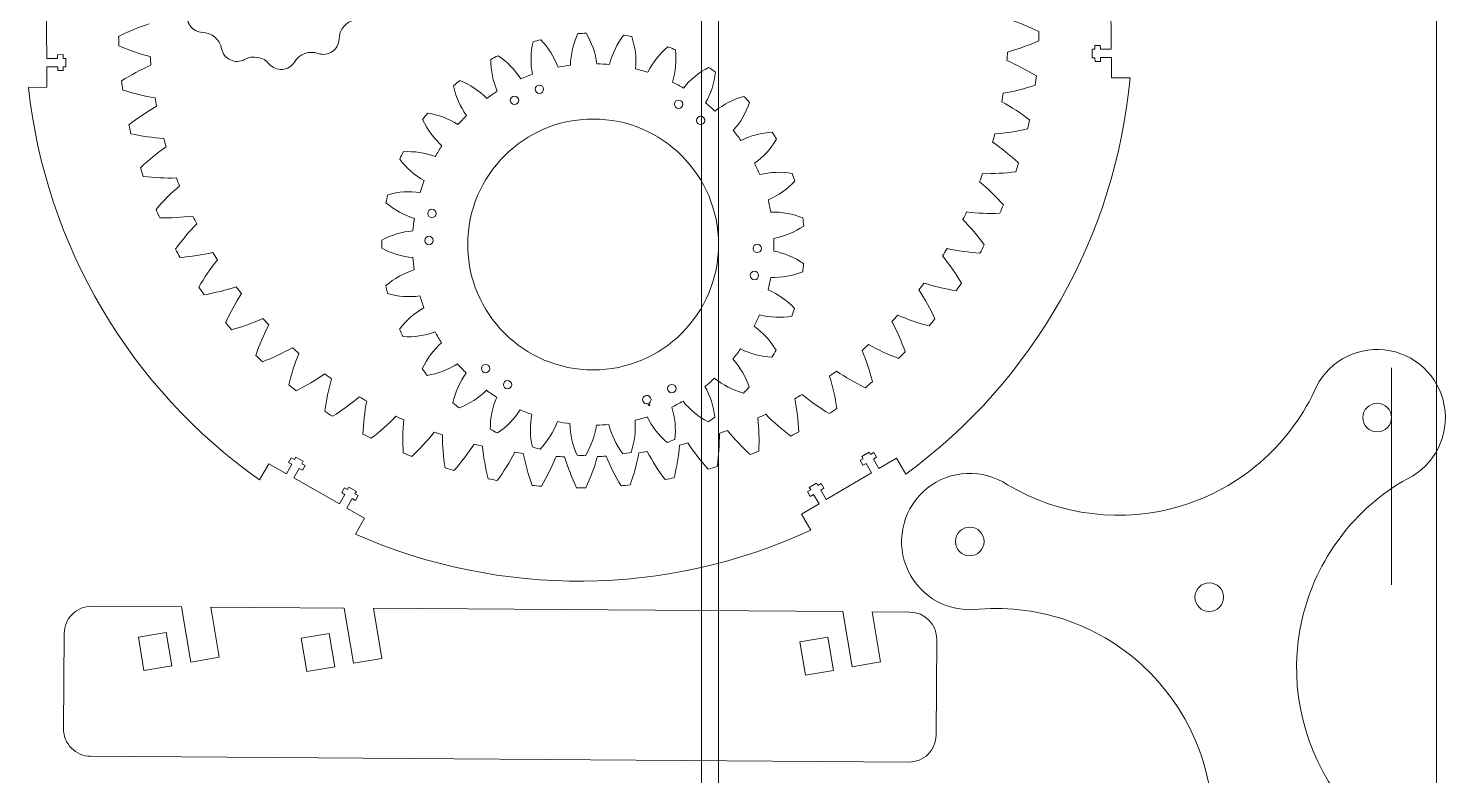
# Model space of a CAD drawing. Header units: millimetres. Extents: x -270 to 270, y -1120 to 1355.
# Drawn here: x -268 to 253, y 210 to 484 of the extents above; entities that cross this region are included whole.
import ezdxf

# ---------------------------------------------------------------- set-up
doc = ezdxf.new("R2010")
doc.units = ezdxf.units.MM
doc.header["$MEASUREMENT"] = 0
doc.layers.add('Layer 1', color=7, linetype='Continuous')

msp = doc.modelspace()

# ---------------------------------------------------------------- linework, layer by layer
at = {"layer": 'Layer 1', "lineweight": 15}
for points, knots in [([(248.4518, 593.1388), (248.4518, 618.5439), (227.8569, 639.1388), (202.4518, 639.1388), (202.4518, 639.1388), (177.0468, 639.1389), (156.4518, 618.544), (156.4518, 593.1389), (156.4518, 593.1389), (156.4517, 567.7339), (177.0465, 547.1389), (202.4516, 547.1388), (202.4516, 547.1388), (227.8567, 547.1387), (248.4516, 567.7335), (248.4518, 593.1386), (248.4578, 1355.2916), (248.4518, -931.1672), (248.4518, 593.1388)], [0, 0, 0, 0, 0.2, 0.2, 0.2, 0.2, 0.4, 0.4, 0.4, 0.4, 0.6, 0.6, 0.6, 0.6, 1, 1, 1, 1.0002, 1.0002, 1.0002, 1.0002]), ([(-21.1555, 562.1872), (-21.1555, 587.5922), (-41.7503, 608.1871), (-67.1554, 608.1872), (-67.1554, 608.1872), (-92.5605, 608.1872), (-113.1554, 587.5924), (-113.1555, 562.1873), (-113.1555, 562.1873), (-113.1555, 536.7822), (-92.5607, 516.1873), (-67.1556, 516.1872), (-67.1556, 516.1872), (-41.7506, 516.1871), (-21.1556, 536.7818), (-21.1555, 562.1869), (-21.1525, 1324.3399), (-21.1555, -962.1128), (-21.1555, 562.1872)], [0, 0, 0, 0, 0.2, 0.2, 0.2, 0.2, 0.4, 0.4, 0.4, 0.4, 0.6, 0.6, 0.6, 0.6, 1, 1, 1, 1.0003, 1.0003, 1.0003, 1.0003]), ([(-14.8503, 404.3228), (-14.8503, 429.7279), (-35.4452, 450.3228), (-60.8503, 450.3228), (-60.8503, 450.3228), (-86.2554, 450.3228), (-106.8503, 429.728), (-106.8503, 404.3229), (-106.8503, 404.3229), (-106.8504, 378.9179), (-86.2556, 358.3229), (-60.8505, 358.3228), (-60.8505, 358.3228), (-35.4454, 358.3227), (-14.8505, 378.9175), (-14.8503, 404.3226), (-14.8443, 1166.4756), (-14.8503, -1119.9832), (-14.8503, 404.3228)], [0, 0, 0, 0, 0.2, 0.2, 0.2, 0.2, 0.4, 0.4, 0.4, 0.4, 0.6, 0.6, 0.6, 0.6, 1, 1, 1, 1.0002, 1.0002, 1.0002, 1.0002]), ([(-209.436, 489.682), (-210.0042, 487.9529), (-209.7295, 486.0574), (-208.6939, 484.5607), (-208.6939, 484.5607), (-207.6583, 483.064), (-205.9813, 482.1389), (-204.1629, 482.0611)], [0, 0, 0, 0, 0.33333333, 0.33333333, 0.33333333, 0.33333333, 1, 1, 1, 1]), ([(-161.6399, 474.3187), (-159.9108, 473.7505), (-158.0154, 474.0252), (-156.5187, 475.0608), (-156.5187, 475.0608), (-155.022, 476.0964), (-154.0968, 477.7734), (-154.0191, 479.5918)], [0, 0, 0, 0, 0.33333333, 0.33333333, 0.33333333, 0.33333333, 1, 1, 1, 1]), ([(-197.097, 476.0647), (-196.7244, 474.2832), (-195.5388, 472.779), (-193.8936, 472.0007), (-193.8936, 472.0007), (-192.2484, 471.2223), (-190.3335, 471.2596), (-188.7198, 472.1014)], [0, 0, 0, 0, 0.33333333, 0.33333333, 0.33333333, 0.33333333, 1, 1, 1, 1]), ([(-179.6024, 470.4413), (-178.389, 469.0848), (-176.6102, 468.3749), (-174.7962, 468.5234), (-174.7962, 468.5234), (-172.9822, 468.672), (-171.3425, 469.6617), (-170.3659, 471.1976)], [0, 0, 0, 0, 0.33333333, 0.33333333, 0.33333333, 0.33333333, 1, 1, 1, 1]), ([(-88.1394, 457.1746), (-88.1394, 458.0307), (-88.8334, 458.7246), (-89.6894, 458.7246), (-89.6894, 458.7246), (-90.5455, 458.7246), (-91.2394, 458.0307), (-91.2394, 457.1746), (-91.2394, 457.1746), (-91.2394, 456.3186), (-90.5455, 455.6246), (-89.6894, 455.6246), (-89.6894, 455.6246), (-88.8334, 455.6246), (-88.1394, 456.3186), (-88.1394, 457.1746)], [0, 0, 0, 0, 0.2, 0.2, 0.2, 0.2, 0.4, 0.4, 0.4, 0.4, 0.6, 0.6, 0.6, 0.6, 1, 1, 1, 1]), ([(-78.9938, 461.219), (-78.9938, 462.075), (-79.6877, 462.769), (-80.5438, 462.769), (-80.5438, 462.769), (-81.3998, 462.769), (-82.0938, 462.075), (-82.0938, 461.219), (-82.0938, 461.219), (-82.0938, 460.363), (-81.3998, 459.669), (-80.5438, 459.669), (-80.5438, 459.669), (-79.6877, 459.669), (-78.9938, 460.3629), (-78.9938, 461.219)], [0, 0, 0, 0, 0.2, 0.2, 0.2, 0.2, 0.4, 0.4, 0.4, 0.4, 0.6, 0.6, 0.6, 0.6, 1, 1, 1, 1]), ([(-27.9489, 455.7241), (-27.9489, 456.5801), (-28.6428, 457.2741), (-29.4989, 457.2741), (-29.4989, 457.2741), (-30.3549, 457.2741), (-31.0489, 456.5801), (-31.0489, 455.7241), (-31.0489, 455.7241), (-31.0489, 454.8681), (-30.3549, 454.1741), (-29.4989, 454.1741), (-29.4989, 454.1741), (-28.6428, 454.1741), (-27.9489, 454.8681), (-27.9489, 455.7241)], [0, 0, 0, 0, 0.2, 0.2, 0.2, 0.2, 0.4, 0.4, 0.4, 0.4, 0.6, 0.6, 0.6, 0.6, 1, 1, 1, 1]), ([(-19.8735, 449.8259), (-19.8735, 450.682), (-20.5675, 451.3759), (-21.4235, 451.3759), (-21.4235, 451.3759), (-22.2796, 451.3759), (-22.9735, 450.682), (-22.9735, 449.8259), (-22.9735, 449.8259), (-22.9735, 448.9699), (-22.2796, 448.2759), (-21.4235, 448.2759), (-21.4235, 448.2759), (-20.5675, 448.2759), (-19.8735, 448.9699), (-19.8735, 449.8259)], [0, 0, 0, 0, 0.2, 0.2, 0.2, 0.2, 0.4, 0.4, 0.4, 0.4, 0.6, 0.6, 0.6, 0.6, 1, 1, 1, 1]), ([(231.9051, 340.8328), (231.9051, 343.7323), (229.5546, 346.0828), (226.6551, 346.0828), (226.6551, 346.0828), (223.7557, 346.0828), (221.4051, 343.7323), (221.4051, 340.8328), (221.4051, 340.8328), (221.4051, 337.9333), (223.7556, 335.5828), (226.6551, 335.5828), (226.6551, 335.5828), (229.5546, 335.5827), (231.9051, 337.9332), (231.9051, 340.8327), (231.9051, 427.8177), (231.9051, 166.8628), (231.9051, 340.8328)], [0, 0, 0, 0, 0.2, 0.2, 0.2, 0.2, 0.4, 0.4, 0.4, 0.4, 0.6, 0.6, 0.6, 0.6, 1, 1, 1, 1.0001, 1.0001, 1.0001, 1.0001]), ([(-118.4206, 415.7159), (-118.4206, 416.5719), (-119.1145, 417.2659), (-119.9706, 417.2659), (-119.9706, 417.2659), (-120.8266, 417.2659), (-121.5206, 416.5719), (-121.5206, 415.7159), (-121.5206, 415.7159), (-121.5206, 414.8599), (-120.8266, 414.1659), (-119.9706, 414.1659), (-119.9706, 414.1659), (-119.1145, 414.1659), (-118.4206, 414.8598), (-118.4206, 415.7159)], [0, 0, 0, 0, 0.2, 0.2, 0.2, 0.2, 0.4, 0.4, 0.4, 0.4, 0.6, 0.6, 0.6, 0.6, 1, 1, 1, 1]), ([(-119.4909, 405.7733), (-119.4909, 406.6294), (-120.1848, 407.3233), (-121.0409, 407.3233), (-121.0409, 407.3233), (-121.8969, 407.3233), (-122.5909, 406.6294), (-122.5909, 405.7733), (-122.5909, 405.7733), (-122.5909, 404.9173), (-121.8969, 404.2233), (-121.0409, 404.2233), (-121.0409, 404.2233), (-120.1849, 404.2233), (-119.4909, 404.9173), (-119.4909, 405.7733)], [0, 0, 0, 0, 0.2, 0.2, 0.2, 0.2, 0.4, 0.4, 0.4, 0.4, 0.6, 0.6, 0.6, 0.6, 1, 1, 1, 1]), ([(0.8902, 402.8723), (0.8902, 403.7283), (0.1963, 404.4223), (-0.6598, 404.4223), (-0.6598, 404.4223), (-1.5158, 404.4223), (-2.2098, 403.7283), (-2.2098, 402.8723), (-2.2098, 402.8723), (-2.2098, 402.0163), (-1.5158, 401.3223), (-0.6598, 401.3223), (-0.6598, 401.3223), (0.1963, 401.3223), (0.8902, 402.0162), (0.8902, 402.8723)], [0, 0, 0, 0, 0.2, 0.2, 0.2, 0.2, 0.4, 0.4, 0.4, 0.4, 0.6, 0.6, 0.6, 0.6, 1, 1, 1, 1]), ([(-0.1801, 392.9297), (-0.1801, 393.7858), (-0.874, 394.4797), (-1.7301, 394.4797), (-1.7301, 394.4797), (-2.5861, 394.4797), (-3.2801, 393.7858), (-3.2801, 392.9297), (-3.2801, 392.9297), (-3.2801, 392.0737), (-2.5861, 391.3797), (-1.7301, 391.3797), (-1.7301, 391.3797), (-0.8741, 391.3797), (-0.1801, 392.0737), (-0.1801, 392.9297)], [0, 0, 0, 0, 0.2, 0.2, 0.2, 0.2, 0.4, 0.4, 0.4, 0.4, 0.6, 0.6, 0.6, 0.6, 1, 1, 1, 1]), ([(237.7528, 318.4309), (247.7042, 323.3608), (253.2106, 334.2645), (251.2708, 345.1994), (251.2708, 345.1994), (249.3311, 356.1343), (240.4103, 364.4787), (229.3703, 365.6849), (229.3703, 365.6849), (218.3304, 366.891), (207.8182, 360.6697), (203.563, 350.4116)], [0, 0, 0, 0, 0.25, 0.25, 0.25, 0.25, 0.5, 0.5, 0.5, 0.5, 1, 1, 1, 1]), ([(-98.7272, 358.8197), (-98.7272, 359.6758), (-99.4211, 360.3697), (-100.2772, 360.3697), (-100.2772, 360.3697), (-101.1332, 360.3697), (-101.8272, 359.6758), (-101.8272, 358.8197), (-101.8272, 358.8197), (-101.8272, 357.9637), (-101.1332, 357.2697), (-100.2772, 357.2697), (-100.2772, 357.2697), (-99.4211, 357.2697), (-98.7272, 357.9637), (-98.7272, 358.8197)], [0, 0, 0, 0, 0.2, 0.2, 0.2, 0.2, 0.4, 0.4, 0.4, 0.4, 0.6, 0.6, 0.6, 0.6, 1, 1, 1, 1]), ([(-90.6518, 352.9215), (-90.6518, 353.7776), (-91.3458, 354.4715), (-92.2018, 354.4715), (-92.2018, 354.4715), (-93.0578, 354.4715), (-93.7518, 353.7776), (-93.7518, 352.9215), (-93.7518, 352.9215), (-93.7518, 352.0655), (-93.0578, 351.3715), (-92.2018, 351.3715), (-92.2018, 351.3715), (-91.3458, 351.3715), (-90.6518, 352.0655), (-90.6518, 352.9215)], [0, 0, 0, 0, 0.2, 0.2, 0.2, 0.2, 0.4, 0.4, 0.4, 0.4, 0.6, 0.6, 0.6, 0.6, 1, 1, 1, 1]), ([(-40.3524, 346.1018), (-39.6539, 346.5259), (-39.4047, 347.4195), (-39.7828, 348.1439), (-39.7828, 348.1439), (-40.1609, 348.8682), (-41.0365, 349.1747), (-41.7838, 348.8442), (-41.7838, 348.8442), (-42.5311, 348.5137), (-42.8935, 347.6599), (-42.6121, 346.8927), (-42.6121, 346.8927), (-42.3306, 346.1256), (-41.5019, 345.7087), (-40.7182, 345.94)], [0, 0, 0, 0, 0.2, 0.2, 0.2, 0.2, 0.4, 0.4, 0.4, 0.4, 0.6, 0.6, 0.6, 0.6, 1, 1, 1, 1]), ([(-30.4612, 351.471), (-30.4612, 352.327), (-31.1552, 353.021), (-32.0112, 353.021), (-32.0112, 353.021), (-32.8673, 353.021), (-33.5612, 352.327), (-33.5612, 351.471), (-33.5612, 351.471), (-33.5613, 350.615), (-32.8673, 349.921), (-32.0113, 349.921), (-32.0113, 349.921), (-31.1552, 349.921), (-30.4613, 350.615), (-30.4612, 351.471)], [0, 0, 0, 0, 0.2, 0.2, 0.2, 0.2, 0.4, 0.4, 0.4, 0.4, 0.6, 0.6, 0.6, 0.6, 1, 1, 1, 1]), ([(91.1125, 316.2236), (110.3353, 304.7856), (133.4874, 301.9751), (154.8885, 308.4816), (154.8885, 308.4816), (176.2897, 314.9881), (193.9596, 330.2096), (203.563, 350.4115)], [0, 0, 0, 0, 0.33333333, 0.33333333, 0.33333333, 0.33333333, 1, 1, 1, 1]), ([(91.1125, 316.2236), (82.0637, 322.2445), (70.1615, 321.729), (61.6671, 314.9484), (61.6671, 314.9484), (53.1727, 308.1678), (50.0325, 296.6758), (53.8985, 286.5178), (53.8985, 286.5178), (57.7644, 276.3597), (67.7505, 269.8633), (78.6037, 270.4459)], [0, 0, 0, 0, 0.25, 0.25, 0.25, 0.25, 0.5, 0.5, 0.5, 0.5, 1, 1, 1, 1]), ([(237.7528, 318.4309), (218.2352, 307.5009), (204.2256, 288.8537), (199.1617, 267.0648), (199.1617, 267.0648), (194.0977, 245.2759), (198.4479, 222.3617), (211.1449, 203.9447)], [0, 0, 0, 0, 0.33333333, 0.33333333, 0.33333333, 0.33333333, 1, 1, 1, 1]), ([(82.5136, 295.41), (82.5136, 298.3095), (80.1631, 300.66), (77.2636, 300.66), (77.2636, 300.66), (74.3641, 300.66), (72.0136, 298.3095), (72.0136, 295.41), (72.0136, 295.41), (72.0136, 292.5105), (74.3641, 290.16), (77.2636, 290.16), (77.2636, 290.16), (80.163, 290.16), (82.5136, 292.5105), (82.5136, 295.41)], [0, 0, 0, 0, 0.2, 0.2, 0.2, 0.2, 0.4, 0.4, 0.4, 0.4, 0.6, 0.6, 0.6, 0.6, 1, 1, 1, 1]), ([(170.3221, 274.9958), (170.3221, 277.8953), (167.9716, 280.2458), (165.0721, 280.2458), (165.0721, 280.2458), (162.1726, 280.2458), (159.8221, 277.8953), (159.8221, 274.9959), (159.8221, 274.9959), (159.8221, 272.0964), (162.1726, 269.7459), (165.0721, 269.7458), (165.0721, 269.7458), (167.9716, 269.7458), (170.3221, 272.0963), (170.3221, 274.9958)], [0, 0, 0, 0, 0.2, 0.2, 0.2, 0.2, 0.4, 0.4, 0.4, 0.4, 0.6, 0.6, 0.6, 0.6, 1, 1, 1, 1]), ([(-244.7392, 271.6658), (-247.3913, 271.6846), (-249.9422, 270.6492), (-251.8309, 268.7872), (-251.8309, 268.7872), (-253.7195, 266.9252), (-254.7911, 264.3892), (-254.81, 261.7371)], [0, 0, 0, 0, 0.33333333, 0.33333333, 0.33333333, 0.33333333, 1, 1, 1, 1]), ([(166.3477, 190.3422), (166.6431, 213.041), (157.2208, 234.7833), (140.4557, 250.0886), (140.4557, 250.0886), (123.6906, 265.394), (101.1822, 272.8022), (78.6042, 270.446)], [0, 0, 0, 0, 0.33333333, 0.33333333, 0.33333333, 0.33333333, 1, 1, 1, 1]), ([(-255.0586, 226.738), (-255.0774, 224.0859), (-254.042, 221.5349), (-252.18, 219.6463), (-252.18, 219.6463), (-250.318, 217.7576), (-247.782, 216.686), (-245.1299, 216.6672)], [0, 0, 0, 0, 0.33333333, 0.33333333, 0.33333333, 0.33333333, 1, 1, 1, 1]), ([(54.8626, 214.5362), (57.5147, 214.5174), (60.0656, 215.5528), (61.9543, 217.4148), (61.9543, 217.4148), (63.8429, 219.2768), (64.9145, 221.8128), (64.9333, 224.4649)], [0, 0, 0, 0, 0.33333333, 0.33333333, 0.33333333, 0.33333333, 1, 1, 1, 1])]:
    msp.add_open_spline(points, degree=3, knots=knots, dxfattribs=at)
for points in [[(128.9773, 495.2548), (128.9773, 495.2548), (129.148, 475.9555), (129.148, 475.9555)], [(-261.2367, 472.5019), (-261.2367, 472.5019), (-261.4074, 491.8012), (-261.4074, 491.8012)], [(-223.6236, 485.2663), (-227.4769, 483.9895), (-231.2291, 482.4258), (-234.8486, 480.5882)], [(-148.0227, 486.6577), (-151.478, 486.0815), (-154.0126, 483.0949), (-154.0191, 479.5918)], [(102.6148, 482.4005), (98.9757, 484.1991), (95.207, 485.7225), (91.3402, 486.9578)], [(-234.8486, 480.5882), (-234.8266, 479.4591), (-234.7933, 478.3303), (-234.7486, 477.2019)], [(-197.097, 476.0647), (-197.6732, 479.5201), (-200.6598, 482.0546), (-204.1629, 482.0611)], [(-66.4126, 481.623), (-68.1246, 477.9968), (-69.066, 474.0549), (-69.1773, 470.0464)], [(-63.4262, 481.78), (-64.4226, 481.7469), (-65.4182, 481.6945), (-66.4126, 481.623)], [(-59.4626, 470.5573), (-59.9937, 474.532), (-61.3433, 478.3534), (-63.4262, 481.78)], [(-49.6653, 481.0114), (-52.1169, 477.8381), (-53.8836, 474.1907), (-54.854, 470.2999)], [(-46.715, 480.5228), (-47.6952, 480.7047), (-48.6788, 480.8676), (-49.6653, 481.0114)], [(-45.2566, 468.7104), (-44.9208, 472.7063), (-45.4174, 476.7284), (-46.7149, 480.5227)], [(102.5511, 479.0133), (102.5837, 480.1421), (102.6049, 481.2712), (102.6148, 482.4005)], [(-234.7486, 477.2019), (-231.0268, 475.5812), (-227.1889, 474.2417), (-223.2669, 473.1946)], [(-161.6399, 474.3187), (-164.9205, 475.5473), (-168.6088, 474.2281), (-170.3659, 471.1976)], [(-82.8998, 478.62), (-83.7923, 474.7105), (-83.8643, 470.6585), (-83.1112, 466.7198)], [(-80.017, 479.4154), (-80.983, 479.1688), (-81.9441, 478.9036), (-82.8998, 478.62)], [(-73.7335, 469.3071), (-75.1066, 473.0747), (-77.2462, 476.5166), (-80.017, 479.4154)], [(-33.441, 476.8141), (-36.5174, 474.2419), (-39.0269, 471.0596), (-40.811, 467.4683)], [(-30.6647, 475.7026), (-31.5829, 476.0909), (-32.5085, 476.4615), (-33.441, 476.8141)], [(-31.7797, 463.8529), (-30.5928, 467.6832), (-30.2131, 471.718), (-30.6647, 475.7025)], [(90.9023, 471.7454), (90.983, 472.7905), (91.0533, 473.8364), (91.1132, 474.8829)], [(91.1132, 474.8829), (95.0237, 475.9721), (98.847, 477.3527), (102.5511, 479.0133)], [(123.1483, 475.9025), (123.1483, 475.9025), (122.1483, 475.8936), (122.1483, 475.8936)], [(122.1483, 475.8936), (122.1483, 475.8936), (122.1757, 472.7937), (122.1757, 472.7937)], [(125.1361, 477.2901), (125.1361, 477.2901), (123.1361, 477.2724), (123.1361, 477.2724)], [(123.1361, 477.2724), (123.1361, 477.2724), (123.1483, 475.9025), (123.1483, 475.9025)], [(125.1482, 475.9202), (125.1482, 475.9202), (125.1361, 477.2901), (125.1361, 477.2901)], [(129.148, 475.9555), (129.148, 475.9555), (125.1482, 475.9202), (125.1482, 475.9202)], [(-257.2369, 472.5373), (-257.2369, 472.5373), (-261.2367, 472.5019), (-261.2367, 472.5019)], [(-261.2093, 469.402), (-261.2093, 469.402), (-257.2094, 469.4374), (-257.2094, 469.4374)], [(-261.1434, 461.9523), (-261.1434, 461.9523), (-261.2093, 469.402), (-261.2093, 469.402)], [(-255.2491, 473.9349), (-255.2491, 473.9349), (-257.2491, 473.9172), (-257.2491, 473.9172)], [(-257.2491, 473.9172), (-257.2491, 473.9172), (-257.2369, 472.5373), (-257.2369, 472.5373)], [(-257.2094, 469.4374), (-257.2094, 469.4374), (-257.1973, 468.0675), (-257.1973, 468.0675)], [(-255.2369, 472.555), (-255.2369, 472.555), (-255.2491, 473.9349), (-255.2491, 473.9349)], [(-254.237, 472.5638), (-254.237, 472.5638), (-255.2369, 472.555), (-255.2369, 472.555)], [(-255.2095, 469.4551), (-255.2095, 469.4551), (-254.2095, 469.464), (-254.2095, 469.464)], [(-255.1974, 468.0852), (-255.1974, 468.0852), (-255.2095, 469.4551), (-255.2095, 469.4551)], [(-254.2095, 469.464), (-254.2095, 469.464), (-254.237, 472.5638), (-254.237, 472.5638)], [(-223.0223, 470.0595), (-226.7344, 468.4168), (-230.3181, 466.4982), (-233.7434, 464.3198)], [(-223.2669, 473.1946), (-223.1958, 472.1488), (-223.1143, 471.1037), (-223.0223, 470.0595)], [(-179.6024, 470.4413), (-181.8291, 473.1457), (-185.6828, 473.8474), (-188.7198, 472.1014)], [(-98.356, 472.143), (-98.3872, 468.1331), (-97.5864, 464.1603), (-96.0043, 460.4755)], [(-95.7116, 473.5395), (-96.6019, 473.091), (-97.4836, 472.6254), (-98.356, 472.143)], [(-87.402, 465.0183), (-89.5529, 468.4026), (-92.3824, 471.3041), (-95.7116, 473.5395)], [(-69.1773, 470.0464), (-70.7042, 469.853), (-72.2238, 469.6064), (-73.7335, 469.3071)], [(-54.854, 470.2999), (-56.3867, 470.4392), (-57.9239, 470.525), (-59.4626, 470.5573)], [(-18.4984, 469.2271), (-22.0558, 467.3763), (-25.1907, 464.808), (-27.7051, 461.6842)], [(-16.0259, 467.5448), (-16.8392, 468.1214), (-17.6635, 468.6823), (-18.4984, 469.2271)], [(101.6844, 466.1212), (98.2359, 468.2626), (94.6318, 470.1426), (90.9023, 471.7454)], [(122.1757, 472.7937), (122.1757, 472.7937), (123.1757, 472.8026), (123.1757, 472.8026)], [(123.1757, 472.8026), (123.1757, 472.8026), (123.1879, 471.4226), (123.1879, 471.4226)], [(123.1879, 471.4226), (123.1879, 471.4226), (125.1878, 471.4403), (125.1878, 471.4403)], [(125.1756, 472.8203), (125.1756, 472.8203), (129.1755, 472.8557), (129.1755, 472.8557)], [(125.1878, 471.4403), (125.1878, 471.4403), (125.1756, 472.8203), (125.1756, 472.8203)], [(129.1755, 472.8557), (129.1755, 472.8557), (129.2414, 465.406), (129.2414, 465.406)], [(-257.1973, 468.0675), (-257.1973, 468.0675), (-255.1974, 468.0852), (-255.1974, 468.0852)], [(-233.7434, 464.3198), (-233.6126, 463.1982), (-233.4704, 462.0778), (-233.317, 460.959)], [(-109.7761, 464.4271), (-110.5492, 463.7977), (-111.3102, 463.1535), (-112.0585, 462.4948)], [(-99.829, 457.8914), (-102.6571, 460.7343), (-106.0442, 462.9597), (-109.7761, 464.4271)], [(-83.1112, 466.7198), (-84.5608, 466.2026), (-85.9919, 465.6351), (-87.402, 465.0183)], [(-40.811, 467.4683), (-42.278, 467.9339), (-43.7608, 468.3482), (-45.2566, 468.7104)], [(-27.7051, 461.6842), (-29.0377, 462.4542), (-30.3968, 463.1775), (-31.7797, 463.8529)], [(-19.6622, 456.2118), (-17.6796, 459.6974), (-16.4414, 463.5563), (-16.0259, 467.5448)], [(53.8138, 320.1024), (100.8056, 354.5175), (130.7506, 407.4598), (136.0336, 465.466)], [(101.2941, 462.7559), (101.4355, 463.8764), (101.5656, 464.9982), (101.6844, 466.1212)], [(129.2414, 465.406), (129.2414, 465.406), (136.0336, 465.466), (136.0336, 465.466)], [(-267.9356, 461.8922), (-267.9356, 461.8922), (-261.1434, 461.9523), (-261.1434, 461.9523)], [(-267.9356, 461.8922), (-261.6272, 403.9886), (-230.7502, 351.5843), (-183.1569, 318.006)], [(-233.317, 460.959), (-229.4562, 459.7051), (-225.5069, 458.7422), (-221.5022, 458.0786)], [(-112.0585, 462.4948), (-111.2269, 458.5719), (-109.5908, 454.8641), (-107.2536, 451.6057)], [(-96.0043, 460.4755), (-97.3088, 459.6589), (-98.5845, 458.797), (-99.829, 457.8914)], [(88.9982, 456.6462), (89.1794, 457.6787), (89.3504, 458.7129), (89.511, 459.7488)], [(89.511, 459.7488), (93.5083, 460.4554), (97.447, 461.4606), (101.2941, 462.7559)], [(-220.9562, 454.9817), (-224.4924, 452.9884), (-227.8742, 450.7329), (-231.0733, 448.2341)], [(-221.5022, 458.0786), (-221.3305, 457.0445), (-221.1485, 456.0121), (-220.9562, 454.9817)], [(-16.1491, 453.2179), (-17.285, 454.2563), (-18.4567, 455.2549), (-19.6622, 456.2118)], [(-5.536, 458.6052), (-9.4081, 457.5625), (-13.0219, 455.7281), (-16.1491, 453.2179)], [(-9.4705, 446.1444), (-6.785, 449.1224), (-4.7462, 452.6249), (-3.483, 456.4308)], [(-3.483, 456.4308), (-4.1533, 457.1687), (-4.8378, 457.8937), (-5.536, 458.6052)], [(99.1872, 450.0077), (95.9615, 452.4719), (92.5556, 454.691), (88.9982, 456.6462)], [(-231.0733, 448.2341), (-230.8348, 447.1303), (-230.5851, 446.0289), (-230.3245, 444.9301)], [(-121.5529, 452.5043), (-122.1726, 451.7234), (-122.7773, 450.9307), (-123.3665, 450.1265)], [(-123.3665, 450.1265), (-121.7111, 446.4741), (-119.3162, 443.2047), (-116.3331, 440.5249)], [(-110.4333, 448.2598), (-113.8065, 450.4282), (-117.5928, 451.8735), (-121.5529, 452.5043)], [(-107.2536, 451.6057), (-108.352, 450.5276), (-109.4126, 449.4117), (-110.4333, 448.2598)], [(98.4739, 446.6958), (98.7228, 447.7974), (98.9605, 448.9014), (99.1872, 450.0077)], [(-230.3245, 444.9301), (-226.3607, 444.0546), (-222.3369, 443.4774), (-218.2869, 443.2034)], [(-218.2869, 443.2034), (-218.0161, 442.1907), (-217.7353, 441.1808), (-217.4445, 440.1737)], [(-6.6832, 442.4653), (-7.5693, 443.7237), (-8.499, 444.9508), (-9.4705, 446.1444)], [(4.8398, 445.4452), (0.8341, 445.2592), (-3.0895, 444.2446), (-6.6832, 442.4653)], [(6.3775, 442.8802), (5.8815, 443.745), (5.3688, 444.6002), (4.8398, 445.4452)], [(85.6457, 441.8014), (85.9258, 442.8115), (86.1957, 443.8244), (86.4555, 444.84)], [(86.4555, 444.84), (90.5024, 445.1575), (94.5198, 445.7778), (98.4739, 446.6958)], [(-217.4445, 440.1737), (-220.7718, 437.8484), (-223.9201, 435.277), (-226.8631, 432.4811)], [(-130.4913, 438.3286), (-130.9287, 437.4328), (-131.3488, 436.5286), (-131.7514, 435.6165)], [(-118.7193, 436.5737), (-122.4797, 437.9663), (-126.4881, 438.5638), (-130.4913, 438.3286)], [(-116.3331, 440.5249), (-117.1742, 439.2359), (-117.97, 437.9181), (-118.7193, 436.5737)], [(-1.6814, 434.1215), (1.5816, 436.4525), (4.3256, 439.4349), (6.3775, 442.8802)], [(95.1464, 434.2104), (92.1736, 436.9745), (88.9978, 439.5119), (85.6457, 441.8014)], [(-131.7514, 435.6165), (-129.3495, 432.4054), (-126.3078, 429.7273), (-122.8183, 427.7513)], [(0.2499, 429.9292), (-0.3449, 431.3486), (-0.9891, 432.7469), (-1.6814, 434.1215)], [(94.1169, 430.9829), (94.4709, 432.0552), (94.8141, 433.1311), (95.1464, 434.2104)], [(-226.8631, 432.4811), (-226.5192, 431.4055), (-226.1644, 430.3333), (-225.7989, 429.2648)], [(-225.7989, 429.2648), (-221.7692, 428.776), (-217.7084, 428.5899), (-213.6508, 428.708)], [(-213.6508, 428.708), (-213.2836, 427.7262), (-212.9067, 426.748), (-212.5199, 425.7737)], [(-122.8183, 427.7513), (-123.3626, 426.3117), (-123.8566, 424.8536), (-124.2993, 423.3796)], [(12.1441, 430.3623), (8.1921, 431.0418), (4.1421, 430.8943), (0.2499, 429.9292)], [(3.3411, 420.7053), (7.0289, 422.2803), (10.3499, 424.6031), (13.0944, 427.5268)], [(13.0944, 427.5268), (12.7959, 428.478), (12.4791, 429.4233), (12.1441, 430.3623)], [(80.8762, 427.3494), (81.2524, 428.3278), (81.6188, 429.3099), (81.9755, 430.2956)], [(89.5999, 418.8769), (86.9077, 421.915), (83.9916, 424.7471), (80.8762, 427.3494)], [(81.9755, 430.2956), (86.0341, 430.2211), (90.0926, 430.4508), (94.1169, 430.9829)], [(-212.5199, 425.7737), (-215.6073, 423.1382), (-218.4928, 420.2749), (-221.1522, 417.2081)], [(-136.1733, 422.5628), (-136.408, 421.5939), (-136.6239, 420.6205), (-136.8209, 419.6433)], [(-124.2993, 423.3796), (-128.2712, 423.9312), (-132.3144, 423.6531), (-136.1733, 422.5628)], [(-221.1522, 417.2081), (-220.706, 416.1706), (-220.2495, 415.1377), (-219.7826, 414.1095)], [(-136.8209, 419.6433), (-133.7849, 417.0235), (-130.2386, 415.0619), (-126.406, 413.8823)], [(4.3261, 416.1958), (4.0502, 417.7099), (3.7217, 419.214), (3.3411, 420.7053)], [(88.2636, 415.7638), (88.7195, 416.797), (89.1649, 417.8347), (89.5999, 418.8769)], [(-219.7826, 414.1095), (-215.7244, 414.0119), (-211.6647, 414.2185), (-207.6374, 414.7277)], [(-206.2286, 411.9163), (-209.0472, 408.995), (-211.6429, 405.8667), (-213.9939, 402.5575)], [(-207.6374, 414.7277), (-207.1772, 413.7859), (-206.7076, 412.8487), (-206.2286, 411.9163)], [(-126.406, 413.8823), (-126.6281, 412.3593), (-126.797, 410.8291), (-126.9125, 409.2944)], [(16.0353, 414.0619), (12.3217, 415.5751), (8.3347, 416.3017), (4.3261, 416.1958)], [(16.3538, 411.0884), (16.2668, 412.0815), (16.1606, 413.0728), (16.0353, 414.0619)], [(74.734, 413.4251), (75.2029, 414.3627), (75.6625, 415.3048), (76.1126, 416.2515)], [(82.5993, 404.1503), (80.213, 407.434), (77.5838, 410.5343), (74.734, 413.4251)], [(76.1126, 416.2515), (80.145, 415.7856), (84.2068, 415.6226), (88.2636, 415.7638)], [(-126.9125, 409.2944), (-130.9102, 408.9793), (-134.799, 407.8385), (-138.3334, 405.9442)], [(5.3546, 401.9072), (5.4107, 403.4451), (5.4132, 404.9845), (5.3621, 406.5226)], [(5.3621, 406.523), (9.3022, 407.2685), (13.0449, 408.823), (16.3538, 411.0884)], [(-213.9939, 402.5575), (-213.4497, 401.568), (-212.8956, 400.5839), (-212.3316, 399.6055)], [(-212.3316, 399.6055), (-208.283, 399.9001), (-204.2621, 400.4976), (-200.3028, 401.3931)], [(-200.3028, 401.3931), (-199.7539, 400.5001), (-199.196, 399.6126), (-198.6293, 398.7307)], [(-138.3334, 405.9442), (-138.3542, 404.9474), (-138.3559, 403.9504), (-138.3382, 402.9536)], [(-138.3382, 402.9536), (-134.8101, 401.0478), (-130.9249, 399.8944), (-126.9284, 399.5663)], [(16.3314, 397.306), (13.0299, 399.5822), (9.2923, 401.1489), (5.3546, 401.9072)], [(67.2767, 400.1587), (67.8339, 401.0466), (68.3822, 401.94), (68.9216, 402.8389)], [(68.9216, 402.8389), (72.8903, 401.986), (76.9173, 401.4317), (80.9689, 401.1806)], [(80.9689, 401.1806), (81.5223, 402.165), (82.0658, 403.155), (82.5993, 404.1503)], [(-198.6293, 398.7307), (-201.1527, 395.5511), (-203.4344, 392.1868), (-205.455, 388.6662)], [(-126.9284, 399.5663), (-126.8179, 398.0312), (-126.6539, 396.5004), (-126.4368, 394.9767)], [(16.0032, 394.3336), (16.1317, 395.3222), (16.2411, 396.3132), (16.3314, 397.306)], [(74.2102, 390.168), (72.1518, 393.6668), (69.8342, 397.0064), (67.2767, 400.1587)], [(-126.4368, 394.9767), (-130.2732, 393.8096), (-133.8259, 391.8595), (-136.8704, 389.2497)], [(3.2875, 387.7315), (3.6729, 389.2216), (4.0063, 390.7246), (4.2871, 392.2378)], [(4.2871, 392.2378), (8.2953, 392.1189), (12.2847, 392.8325), (16.0032, 394.3336)], [(-205.455, 388.6662), (-204.8178, 387.7338), (-204.1713, 386.8078), (-203.5156, 385.8884)], [(-203.5156, 385.8884), (-199.5143, 386.5723), (-195.5699, 387.5551), (-191.7155, 388.8286)], [(-189.7928, 386.3402), (-191.9976, 382.9318), (-193.9439, 379.3631), (-195.6153, 375.6638)], [(-191.7155, 388.8286), (-191.0829, 387.9927), (-190.4419, 387.1632), (-189.7928, 386.3402)], [(-136.8704, 389.2497), (-136.6765, 388.2718), (-136.4638, 387.2977), (-136.2323, 386.328)], [(-136.2323, 386.328), (-132.3769, 385.2252), (-128.3347, 384.934), (-124.361, 385.4727)], [(13.0185, 380.8783), (10.2835, 383.8109), (6.9701, 386.1445), (3.2875, 387.7315)], [(58.5738, 387.674), (59.2141, 388.504), (59.8461, 389.3403), (60.4697, 390.1829)], [(64.5107, 377.0608), (62.7996, 380.7418), (60.8151, 384.2895), (58.5738, 387.674)], [(60.4697, 390.1829), (64.3375, 388.9509), (68.2923, 388.0105), (72.3007, 387.3696)], [(72.3007, 387.3696), (72.9465, 388.296), (73.583, 389.2289), (74.2102, 390.168)], [(-122.8943, 381.0961), (-126.3901, 379.1315), (-129.4405, 376.4633), (-131.8528, 373.26)], [(-124.361, 385.4727), (-123.9231, 383.9972), (-123.4339, 382.5375), (-122.8943, 381.0961)], [(12.059, 378.0459), (12.397, 378.9838), (12.7169, 379.9281), (13.0185, 380.8783)], [(-195.6153, 375.6638), (-194.8911, 374.7973), (-194.1582, 373.9381), (-193.4168, 373.0862)], [(-193.4168, 373.0862), (-189.5002, 374.1531), (-185.6691, 375.512), (-181.9556, 377.1515)], [(-181.9556, 377.1515), (-181.2453, 376.3806), (-180.5273, 375.6169), (-179.8017, 374.8603)], [(-1.7787, 374.3317), (-1.0819, 375.704), (-0.4332, 377.1002), (0.1663, 378.5177)], [(0.1663, 378.5177), (4.0553, 377.5399), (8.1048, 377.3792), (12.059, 378.0459)], [(48.7066, 376.0875), (49.424, 376.8518), (50.1338, 377.6232), (50.8358, 378.4017)], [(53.5914, 364.9508), (52.2436, 368.7798), (50.6108, 372.5025), (48.7066, 376.0875)], [(50.8358, 378.4017), (54.5666, 376.8022), (58.4122, 375.4845), (62.34, 374.4597)], [(62.34, 374.4597), (63.0722, 375.3195), (63.7958, 376.1865), (64.5107, 377.0608)], [(-179.8017, 374.8603), (-181.6672, 371.2551), (-183.26, 367.5151), (-184.5666, 363.6718)], [(-131.8528, 373.26), (-131.4532, 372.3467), (-131.0361, 371.4411), (-130.6016, 370.5439)], [(-130.6016, 370.5439), (-126.5992, 370.2956), (-122.5889, 370.8801), (-118.8239, 372.2605)], [(-118.8239, 372.2605), (-118.0791, 370.9136), (-117.2875, 369.5932), (-116.4507, 368.3015)], [(6.2516, 365.5468), (4.211, 368.9988), (1.4767, 371.9901), (-1.7787, 374.3317)], [(-182.1296, 361.3185), (-178.3343, 362.7584), (-174.6522, 364.4807), (-171.1142, 366.4709)], [(-171.1142, 366.4709), (-170.3328, 365.7722), (-169.5445, 365.0813), (-168.7493, 364.3983)], [(-116.4507, 368.3015), (-119.4424, 365.6314), (-121.848, 362.3698), (-123.5152, 358.7228)], [(-9.6069, 362.3342), (-8.6315, 363.5247), (-7.6978, 364.7488), (-6.8076, 366.0043)], [(-6.8076, 366.0043), (-3.2197, 364.2133), (0.7006, 363.1859), (4.7057, 362.9869)], [(4.7057, 362.9869), (5.2374, 363.8302), (5.7528, 364.6836), (6.2516, 365.5468)], [(37.7672, 365.5074), (38.555, 366.1989), (39.3359, 366.8982), (40.1098, 367.6053)], [(41.5543, 353.9513), (40.5824, 357.8925), (39.3165, 361.7554), (37.7672, 365.5074)], [(40.1098, 367.6053), (43.6689, 365.6531), (47.3692, 363.9705), (51.1798, 362.5714)], [(51.1798, 362.5714), (51.9916, 363.3565), (52.7955, 364.1496), (53.5914, 364.9508)], [(-184.5666, 363.6718), (-183.7622, 362.8792), (-182.9498, 362.0948), (-182.1296, 361.3185)], [(-168.7493, 364.3983), (-170.2582, 360.6299), (-171.4825, 356.7536), (-172.4121, 352.8022)], [(-121.7093, 356.3391), (-117.7472, 356.9571), (-113.9563, 358.39), (-110.5761, 360.5475)], [(-110.5761, 360.5475), (-109.5591, 359.3922), (-108.5022, 358.2728), (-107.4072, 357.1912)], [(-3.6529, 352.0284), (-4.9037, 355.8384), (-6.9311, 359.3476), (-9.6069, 362.3342)], [(-169.7593, 350.695), (-166.1207, 352.4945), (-162.622, 354.5642), (-159.2927, 356.8866)], [(-159.2927, 356.8866), (-158.4475, 356.2665), (-157.5961, 355.6549), (-156.7387, 355.0519)], [(-156.7387, 355.0519), (-157.8769, 351.1554), (-158.7214, 347.1791), (-159.2652, 343.1564)], [(-123.5152, 358.7228), (-122.9287, 357.9167), (-122.3266, 357.122), (-121.7093, 356.3391)], [(-107.4072, 357.1912), (-109.7551, 353.9404), (-111.4032, 350.238), (-112.2475, 346.3178)], [(-19.8313, 352.3001), (-18.6227, 353.253), (-17.4477, 354.2478), (-16.3084, 355.2826)], [(-16.3084, 355.2826), (-13.1895, 352.7621), (-9.5817, 350.916), (-5.713, 349.8607)], [(25.8577, 356.0325), (26.7086, 356.6447), (27.5533, 357.2654), (28.3918, 357.8945)], [(28.5118, 344.1648), (27.9248, 348.1814), (27.0376, 352.1484), (25.8577, 356.0325)], [(28.3918, 357.8945), (31.7459, 355.608), (35.2666, 353.576), (38.9244, 351.8157)], [(-172.4121, 352.8022), (-171.5349, 352.0909), (-170.6506, 351.3885), (-169.7593, 350.695)], [(-109.9714, 344.3781), (-106.2348, 345.8333), (-102.8405, 348.0477), (-100.0031, 350.8813)], [(-100.0031, 350.8813), (-98.7616, 349.9718), (-97.4887, 349.1057), (-96.1869, 348.2848)], [(-16.2319, 340.9553), (-16.6344, 344.9451), (-17.86, 348.808), (-19.8313, 352.3001)], [(-5.713, 349.8607), (-5.0124, 350.5699), (-4.3256, 351.2927), (-3.6529, 352.0284)], [(13.0894, 347.7512), (13.9954, 348.2785), (14.8961, 348.8148), (15.7914, 349.36)], [(15.7914, 349.36), (18.9091, 346.7604), (22.2173, 344.3982), (25.6881, 342.2931)], [(38.9244, 351.8157), (39.8082, 352.5187), (40.6848, 353.2306), (41.5543, 353.9513)], [(-156.4215, 341.3151), (-152.9735, 343.4573), (-149.6909, 345.855), (-146.6013, 348.4879)], [(-146.6013, 348.4879), (-145.7002, 347.9523), (-144.7938, 347.4257), (-143.8822, 346.9083)], [(-143.8822, 346.9083), (-144.6389, 342.9201), (-145.0958, 338.8809), (-145.2488, 334.8244)], [(-112.2475, 346.3178), (-111.5014, 345.6567), (-110.7425, 345.01), (-109.9714, 344.3781)], [(-96.1869, 348.2848), (-97.781, 344.6052), (-98.5947, 340.6351), (-98.5765, 336.6251)], [(-40.3946, 345.2084), (-40.3946, 345.2084), (-40.7182, 345.94), (-40.7182, 345.94)], [(-40.0288, 345.3701), (-40.0288, 345.3701), (-40.3946, 345.2084), (-40.3946, 345.2084)], [(-40.3524, 346.1018), (-40.3524, 346.1018), (-40.0288, 345.3701), (-40.0288, 345.3701)], [(-31.9736, 344.6984), (-30.5885, 345.3693), (-29.2271, 346.0882), (-27.892, 346.8539)], [(-30.8972, 332.8451), (-30.4326, 336.8281), (-30.7991, 340.8642), (-31.9736, 344.6983)], [(-27.892, 346.8539), (-25.3878, 343.7219), (-22.2612, 341.1434), (-18.7098, 339.2811)], [(14.5857, 335.6828), (14.3891, 339.7374), (13.8889, 343.7715), (13.0894, 347.7512)], [(25.6881, 342.2931), (26.6356, 342.9075), (27.5769, 343.5315), (28.5118, 344.1648)], [(-159.2652, 343.1564), (-158.3235, 342.5331), (-157.3756, 341.9193), (-156.4215, 341.3151)], [(-142.2407, 333.2662), (-139.0155, 335.7312), (-135.9797, 338.4345), (-133.1586, 341.3533)], [(-133.1586, 341.3533), (-132.21, 340.9072), (-131.257, 340.4706), (-130.2997, 340.0435)], [(-130.2997, 340.0435), (-130.668, 336.0009), (-130.7328, 331.9364), (-130.4937, 327.8842)], [(-95.9366, 335.22), (-92.6002, 337.4445), (-89.7613, 340.3367), (-87.5994, 343.7141)], [(-87.5994, 343.7141), (-86.1914, 343.0927), (-84.7621, 342.5205), (-83.3142, 341.9986)], [(-83.3142, 341.9986), (-84.08, 338.0624), (-84.0212, 334.0101), (-83.1415, 330.0978)], [(-80.2613, 329.2931), (-77.481, 332.1828), (-75.3303, 335.6177), (-73.9449, 339.3808)], [(-73.9449, 339.3808), (-72.4362, 339.0766), (-70.9174, 338.8251), (-69.3911, 338.6267)], [(-46.9631, 328.0772), (-45.6531, 331.8672), (-45.1435, 335.8877), (-45.4662, 339.8846)], [(-45.4662, 339.8848), (-43.9692, 340.2422), (-42.4851, 340.6516), (-41.0167, 341.1124)], [(-41.0167, 341.1124), (-39.2443, 337.5153), (-36.7451, 334.3249), (-33.6771, 331.7428)], [(-18.7098, 339.2811), (-17.8732, 339.8232), (-17.047, 340.3813), (-16.2319, 340.9553)], [(-0.4186, 340.741), (0.534, 341.1783), (1.4823, 341.6252), (2.426, 342.0815)], [(-0.094, 328.5845), (0.1016, 332.6389), (-0.0069, 336.7023), (-0.4186, 340.7406)], [(2.426, 342.0815), (5.2783, 339.1931), (8.343, 336.5226), (11.5945, 334.0923)], [(-145.2488, 334.8244), (-144.2513, 334.295), (-143.2486, 333.7755), (-142.2407, 333.2662)], [(-127.3492, 326.6235), (-124.377, 329.3884), (-121.6162, 332.372), (-119.09, 335.5495)], [(-119.09, 335.5495), (-118.1028, 335.197), (-117.1121, 334.8544), (-116.118, 334.5217)], [(-116.118, 334.5217), (-116.0945, 330.4624), (-115.7667, 326.4107), (-115.1376, 322.4004)], [(-98.5765, 336.6251), (-97.7057, 336.1398), (-96.8256, 335.6713), (-95.9366, 335.22)], [(-69.3911, 338.6267), (-69.2929, 334.6178), (-68.3644, 330.6729), (-66.6642, 327.0412)], [(-63.6783, 326.8744), (-61.5842, 330.2943), (-60.2222, 334.1112), (-59.6782, 338.0842)], [(-59.6782, 338.0842), (-58.1393, 338.1114), (-56.6019, 338.1923), (-55.0687, 338.3266)], [(-55.0687, 338.3266), (-54.111, 334.4326), (-52.3562, 330.7795), (-49.915, 327.5982)], [(-15.3903, 322.9361), (-14.8043, 326.9527), (-14.5201, 331.0076), (-14.5401, 335.0667)], [(-14.5401, 335.0672), (-13.5497, 335.4105), (-12.5627, 335.7638), (-11.5794, 336.1268)], [(-11.5794, 336.1268), (-9.0192, 332.9767), (-6.2265, 330.0229), (-3.2248, 327.2901)], [(11.5945, 334.0923), (12.5969, 334.6125), (13.594, 335.1427), (14.5857, 335.6828)], [(-111.8861, 321.4491), (-109.1947, 324.4879), (-106.7347, 327.7241), (-104.5269, 331.1305)], [(-104.5269, 331.1305), (-103.5103, 330.875), (-102.4912, 330.6296), (-101.4697, 330.3944)], [(-101.4697, 330.3944), (-101.0545, 326.3563), (-100.3372, 322.3551), (-99.3239, 318.4243)], [(-83.1415, 330.0978), (-82.1867, 329.811), (-81.2264, 329.5427), (-80.2613, 329.2931)], [(-44.0918, 327.9278), (-43.0539, 328.0744), (-42.0175, 328.2315), (-40.9827, 328.3988)], [(-40.9827, 328.3988), (-39.0754, 324.8155), (-36.9022, 321.3802), (-34.4815, 318.1216)], [(-33.6771, 331.7428), (-32.7435, 332.0923), (-31.8166, 332.4598), (-30.8972, 332.8451)], [(-31.1604, 318.7904), (-30.1894, 322.7318), (-29.5151, 326.7405), (-29.1433, 330.7828)], [(-29.1433, 330.7828), (-28.1244, 331.0289), (-27.1079, 331.2853), (-26.0941, 331.5517)], [(-26.0941, 331.5517), (-23.8499, 328.1692), (-21.3553, 324.9596), (-18.6314, 321.9499)], [(-3.2248, 327.2901), (-2.1769, 327.7111), (-1.1333, 328.1426), (-0.094, 328.5845)], [(-179.8128, 323.9183), (-179.8128, 323.9183), (-183.1569, 318.006), (-183.1569, 318.006)], [(-173.3282, 320.2505), (-173.3282, 320.2505), (-179.8128, 323.9183), (-179.8128, 323.9183)], [(-171.3589, 323.7321), (-171.3589, 323.7321), (-173.3282, 320.2505), (-173.3282, 320.2505)], [(-171.5755, 326.1524), (-171.5755, 326.1524), (-172.5601, 324.4115), (-172.5601, 324.4115)], [(-172.5601, 324.4115), (-172.5601, 324.4115), (-171.3589, 323.7321), (-171.3589, 323.7321)], [(-170.3743, 325.473), (-170.3743, 325.473), (-171.5755, 326.1524), (-171.5755, 326.1524)], [(-169.882, 326.3434), (-169.882, 326.3434), (-170.3743, 325.473), (-170.3743, 325.473)], [(-167.1837, 324.8172), (-167.1837, 324.8172), (-169.882, 326.3434), (-169.882, 326.3434)], [(-167.676, 323.9468), (-167.676, 323.9468), (-167.1837, 324.8172), (-167.1837, 324.8172)], [(-166.4835, 323.2723), (-166.4835, 323.2723), (-167.676, 323.9468), (-167.676, 323.9468)], [(-167.4682, 321.5315), (-167.4682, 321.5315), (-166.4835, 323.2723), (-166.4835, 323.2723)], [(-130.4937, 327.8842), (-129.4498, 327.4535), (-128.4015, 327.0332), (-127.3492, 326.6235)], [(-95.9958, 317.7913), (-93.6102, 321.0756), (-91.4741, 324.5341), (-89.6054, 328.1377)], [(-89.6054, 328.1377), (-88.5689, 327.9815), (-87.5308, 327.8356), (-86.4914, 327.7001)], [(-86.4914, 327.7001), (-85.6883, 323.721), (-84.5883, 319.8077), (-83.2004, 315.993)], [(-79.8267, 315.6841), (-77.7692, 319.1834), (-75.9768, 322.8319), (-74.4647, 326.5991)], [(-74.4647, 326.5991), (-73.4179, 326.5436), (-72.3706, 326.4986), (-71.3229, 326.464)], [(-71.3229, 326.464), (-70.1396, 322.581), (-68.667, 318.7921), (-66.9174, 315.1292)], [(-66.6642, 327.0412), (-65.67, 326.9664), (-64.6746, 326.9108), (-63.6783, 326.8744)], [(-63.5297, 315.1474), (-61.8195, 318.8289), (-60.3876, 322.6333), (-59.2461, 326.5288)], [(-59.2461, 326.5288), (-58.1989, 326.5747), (-57.1521, 326.6309), (-56.106, 326.6976)], [(-56.106, 326.6976), (-54.5535, 322.947), (-52.722, 319.3179), (-50.6271, 315.8409)], [(-49.915, 327.5982), (-48.928, 327.7389), (-47.9439, 327.8986), (-46.9631, 328.0772)], [(-47.2569, 316.186), (-45.91, 320.0154), (-44.8521, 323.9403), (-44.0918, 327.9278)], [(38.2302, 325.7684), (38.2302, 325.7684), (37.0413, 325.0678), (37.0413, 325.0678)], [(37.0413, 325.0678), (37.0413, 325.0678), (38.0565, 323.3447), (38.0565, 323.3447)], [(40.3934, 328.2036), (40.3934, 328.2036), (37.7226, 326.6299), (37.7226, 326.6299)], [(37.7226, 326.6299), (37.7226, 326.6299), (38.2302, 325.7684), (38.2302, 325.7684)], [(38.0565, 323.3447), (38.0565, 323.3447), (39.2455, 324.0452), (39.2455, 324.0452)], [(39.2455, 324.0452), (39.2455, 324.0452), (41.2761, 320.599), (41.2761, 320.599)], [(40.9011, 327.342), (40.9011, 327.342), (40.3934, 328.2036), (40.3934, 328.2036)], [(42.0814, 328.0375), (42.0814, 328.0375), (40.9011, 327.342), (40.9011, 327.342)], [(41.9164, 325.6189), (41.9164, 325.6189), (43.0967, 326.3144), (43.0967, 326.3144)], [(43.9469, 322.1726), (43.9469, 322.1726), (41.9164, 325.6189), (41.9164, 325.6189)], [(43.0967, 326.3144), (43.0967, 326.3144), (42.0814, 328.0375), (42.0814, 328.0375)], [(50.3656, 325.9546), (50.3656, 325.9546), (43.9469, 322.1726), (43.9469, 322.1726)], [(53.8138, 320.1024), (53.8138, 320.1024), (50.3656, 325.9546), (50.3656, 325.9546)], [(-170.6299, 318.7243), (-170.6299, 318.7243), (-168.6606, 322.2059), (-168.6606, 322.2059)], [(-153.8309, 309.2225), (-153.8309, 309.2225), (-170.6299, 318.7243), (-170.6299, 318.7243)], [(-168.6606, 322.2059), (-168.6606, 322.2059), (-167.4682, 321.5315), (-167.4682, 321.5315)], [(-115.1376, 322.4004), (-114.057, 322.0724), (-112.9731, 321.7553), (-111.8861, 321.4491)], [(-99.3239, 318.4243), (-98.2167, 318.2022), (-97.1073, 317.9911), (-95.9958, 317.7913)], [(-34.4815, 318.1216), (-33.3722, 318.3334), (-32.2651, 318.5563), (-31.1604, 318.7904)], [(-18.6314, 321.9499), (-17.5478, 322.2678), (-16.4674, 322.5965), (-15.3903, 322.9361)], [(41.2761, 320.599), (41.2761, 320.599), (24.6478, 310.8015), (24.6478, 310.8015)], [(-151.8616, 312.7042), (-151.8616, 312.7042), (-153.8309, 309.2225), (-153.8309, 309.2225)], [(-152.0782, 315.1244), (-152.0782, 315.1244), (-153.0628, 313.3836), (-153.0628, 313.3836)], [(-153.0628, 313.3836), (-153.0628, 313.3836), (-151.8616, 312.7042), (-151.8616, 312.7042)], [(-150.877, 314.445), (-150.877, 314.445), (-152.0782, 315.1244), (-152.0782, 315.1244)], [(-150.3847, 315.3154), (-150.3847, 315.3154), (-150.877, 314.445), (-150.877, 314.445)], [(-147.6864, 313.7892), (-147.6864, 313.7892), (-150.3847, 315.3154), (-150.3847, 315.3154)], [(-148.1787, 312.9188), (-148.1787, 312.9188), (-147.6864, 313.7892), (-147.6864, 313.7892)], [(-146.9863, 312.2443), (-146.9863, 312.2443), (-148.1787, 312.9188), (-148.1787, 312.9188)], [(-83.2004, 315.993), (-82.0769, 315.8788), (-80.9522, 315.7758), (-79.8267, 315.6841)], [(-66.9174, 315.1292), (-65.7881, 315.1239), (-64.6588, 315.13), (-63.5297, 315.1474)], [(-50.6271, 315.8409), (-49.5026, 315.9447), (-48.3791, 316.0597), (-47.2569, 316.186)], [(18.9311, 314.3972), (18.9311, 314.3972), (17.7421, 313.6966), (17.7421, 313.6966)], [(17.7421, 313.6966), (17.7421, 313.6966), (18.7574, 311.9735), (18.7574, 311.9735)], [(21.0943, 316.8324), (21.0943, 316.8324), (18.4235, 315.2588), (18.4235, 315.2588)], [(18.4235, 315.2588), (18.4235, 315.2588), (18.9311, 314.3972), (18.9311, 314.3972)], [(21.602, 315.9709), (21.602, 315.9709), (21.0943, 316.8324), (21.0943, 316.8324)], [(22.7823, 316.6663), (22.7823, 316.6663), (21.602, 315.9709), (21.602, 315.9709)], [(22.6172, 314.2477), (22.6172, 314.2477), (23.7976, 314.9432), (23.7976, 314.9432)], [(24.6478, 310.8015), (24.6478, 310.8015), (22.6172, 314.2477), (22.6172, 314.2477)], [(23.7976, 314.9432), (23.7976, 314.9432), (22.7823, 316.6663), (22.7823, 316.6663)], [(-151.1326, 307.6963), (-151.1326, 307.6963), (-149.1634, 311.178), (-149.1634, 311.178)], [(-144.648, 304.0285), (-144.648, 304.0285), (-151.1326, 307.6963), (-151.1326, 307.6963)], [(-149.1634, 311.178), (-149.1634, 311.178), (-147.9709, 310.5035), (-147.9709, 310.5035)], [(-147.9709, 310.5035), (-147.9709, 310.5035), (-146.9863, 312.2443), (-146.9863, 312.2443)], [(21.9769, 309.2278), (21.9769, 309.2278), (15.5583, 305.4459), (15.5583, 305.4459)], [(18.7574, 311.9735), (18.7574, 311.9735), (19.9464, 312.6741), (19.9464, 312.6741)], [(19.9464, 312.6741), (19.9464, 312.6741), (21.9769, 309.2278), (21.9769, 309.2278)], [(-147.9921, 298.1163), (-147.9921, 298.1163), (-144.648, 304.0285), (-144.648, 304.0285)], [(15.5583, 305.4459), (15.5583, 305.4459), (19.0064, 299.5937), (19.0064, 299.5937)], [(-147.9921, 298.1163), (-94.6918, 274.6277), (-33.87, 275.1658), (19.0064, 299.5937)], [(-211.8456, 271.4321), (-211.8456, 271.4321), (-244.7392, 271.6658), (-244.7392, 271.6658)], [(-211.8456, 271.4321), (-211.8456, 271.4321), (-208.4319, 251.2341), (-208.4319, 251.2341)], [(-197.9801, 253.0006), (-197.9801, 253.0006), (-201.0823, 271.3557), (-201.0823, 271.3557)], [(-152.1671, 271.0082), (-152.1671, 271.0082), (-201.0823, 271.3557), (-201.0823, 271.3557)], [(-152.1671, 271.0082), (-152.1671, 271.0082), (-148.7534, 250.8102), (-148.7534, 250.8102)], [(-138.3016, 252.5766), (-138.3016, 252.5766), (-141.4038, 270.9318), (-141.4038, 270.9318)], [(30.7083, 269.7092), (30.7083, 269.7092), (-141.4038, 270.9318), (-141.4038, 270.9318)], [(30.7083, 269.7092), (30.7083, 269.7092), (34.122, 249.5111), (34.122, 249.5111)], [(44.5738, 251.2776), (44.5738, 251.2776), (41.4716, 269.6327), (41.4716, 269.6327)], [(55.2532, 269.5348), (55.2532, 269.5348), (41.4716, 269.6327), (41.4716, 269.6327)], [(65.182, 259.464), (65.2212, 264.9867), (60.776, 269.4955), (55.2533, 269.5348)], [(-255.0586, 226.738), (-255.0586, 226.738), (-254.81, 261.7371), (-254.81, 261.7371)], [(-217.3671, 262.097), (-217.3671, 262.097), (-227.6216, 260.3638), (-227.6216, 260.3638)], [(-215.3006, 249.8703), (-215.3006, 249.8703), (-217.3671, 262.097), (-217.3671, 262.097)], [(-157.6886, 261.673), (-157.6886, 261.673), (-167.9432, 259.9399), (-167.9432, 259.9399)], [(-155.6221, 249.4464), (-155.6221, 249.4464), (-157.6886, 261.673), (-157.6886, 261.673)], [(-227.6216, 260.3638), (-227.6216, 260.3638), (-225.5552, 248.1372), (-225.5552, 248.1372)], [(-167.9432, 259.9399), (-167.9432, 259.9399), (-165.8767, 247.7133), (-165.8767, 247.7133)], [(25.1868, 260.374), (25.1868, 260.374), (14.9322, 258.6408), (14.9322, 258.6408)], [(14.9322, 258.6408), (14.9322, 258.6408), (16.9987, 246.4142), (16.9987, 246.4142)], [(27.2532, 248.1474), (27.2532, 248.1474), (25.1868, 260.374), (25.1868, 260.374)], [(64.9333, 224.4649), (64.9333, 224.4649), (65.182, 259.464), (65.182, 259.464)], [(-208.4319, 251.2341), (-208.4319, 251.2341), (-197.9801, 253.0006), (-197.9801, 253.0006)], [(-148.7534, 250.8102), (-148.7534, 250.8102), (-138.3016, 252.5766), (-138.3016, 252.5766)], [(34.122, 249.5111), (34.122, 249.5111), (44.5738, 251.2776), (44.5738, 251.2776)], [(-225.5552, 248.1372), (-225.5552, 248.1372), (-215.3006, 249.8703), (-215.3006, 249.8703)], [(-165.8767, 247.7133), (-165.8767, 247.7133), (-155.6221, 249.4464), (-155.6221, 249.4464)], [(16.9987, 246.4142), (16.9987, 246.4142), (27.2532, 248.1474), (27.2532, 248.1474)], [(54.8626, 214.5362), (54.8626, 214.5362), (-245.1299, 216.6672), (-245.1299, 216.6672)]]:
    msp.add_open_spline(points, degree=3, dxfattribs=at)

doc.saveas('drawing.dxf')
